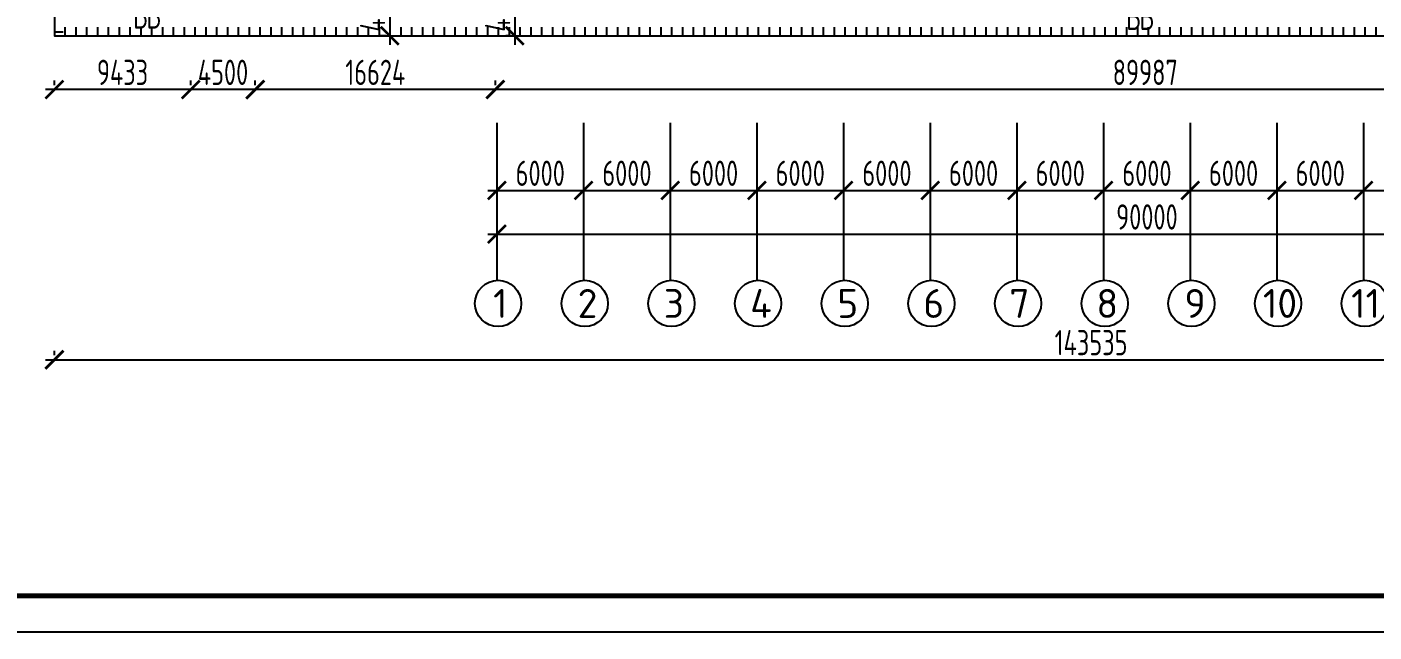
# Paper-space layout 'СГП' of a CAD drawing. Header units: millimetres. Extents: x 1 to 2190, y 0 to 1001.
# Drawn here: x 230.6 to 417.1, y 0.1 to 83.9 of the extents above; entities that cross this region are included whole.
import ezdxf

# ---------------------------------------------------------------- set-up
doc = ezdxf.new("R2010")
doc.units = ezdxf.units.MM
doc.header["$LTSCALE"] = 0.5
doc.layers.add('размеры', color=7, linetype='Continuous')
doc.layers.add('тонкие', color=7, linetype='Continuous')
doc.layers.add('ТОЛСТЫЕ', color=1, linetype='Continuous', lineweight=50)
doc.layers.add('ТОНКИЕе', color=7, linetype='Continuous', lineweight=25)
doc.styles.add('Наклонный', font='isocpeur.ttf', dxfattribs={"width": 0.7, "height": 3.5})
doc.styles.add('Наклонный 5', font='isocpeur.ttf', dxfattribs={"height": 7})
doc.dimstyles.new('СТРОИТЕЛЬНЫЙ', dxfattribs={"dimtxt": 3.5, "dimasz": 2.5, "dimexe": 1.25, "dimexo": 0.625, "dimtad": 1, "dimdec": 0, "dimlfac": 500, "dimdsep": 46, "dimtxsty": 'Наклонный', "dimblk1": 'ARCHTICK', "dimblk2": 'ARCHTICK', "dimsah": 1, "dimcen": 0, "dimdle": 1.25, "dimadec": 0, "dimazin": 0, "dimtfac": 0.75, "dimtdec": 0, "dimtmove": 0, "dimatfit": 3, "dimldrblk": 'ARCHTICK', "dimfxl": 1, "dimtolj": 1, "dimtzin": 0, "dimarcsym": 0})

# ---------------------------------------------------------------- blocks, each defined once
blk = doc.blocks.new('_ArchTick')
at = {"color": 0, "linetype": 'ByBlock', "const_width": 0.15}
blk.add_lwpolyline([(-0.5, -0.5), (0.5, 0.5)], dxfattribs=at)
blk = doc.blocks.new('*D865')
at = {"layer": 'Defpoints', "color": 0, "transparency": 16777216}
for p in [(295.48, 75.2), (295.48, 75.2), (475.46, 75.2)]:
    blk.add_point(p, dxfattribs=at)
at = {"layer": 'размеры', "color": 0, "lineweight": -2, "transparency": 16777216}
for p, q in [((476.71, 75.2), (294.23, 75.2)), ((295.48, 75.83), (295.48, 76.45)), ((475.46, 75.83), (475.46, 76.45))]:
    blk.add_line(p, q, dxfattribs=at)
at = {"layer": 'размеры', "color": 0, "lineweight": -2, "transparency": 16777216, "xscale": 2.5, "yscale": 2.5, "zscale": 2.5, "rotation": 180}
blk.add_blockref('_ArchTick', (295.48, 75.2), dxfattribs=at)
at = {"layer": 'размеры', "color": 0, "lineweight": -2, "transparency": 16777216, "xscale": 2.5, "yscale": 2.5, "zscale": 2.5}
blk.add_blockref('_ArchTick', (475.46, 75.2), dxfattribs=at)
at = {"layer": 'размеры', "color": 0, "transparency": 16777216, "insert": (385.47, 77.58), "char_height": 3.5, "attachment_point": 5, "style": 'Наклонный'}
blk.add_mtext('\\A1;89987', dxfattribs=at)
blk = doc.blocks.new('*D866')
at = {"layer": 'Defpoints', "color": 0, "transparency": 16777216}
for p in [(262.23, 75.2), (262.23, 75.2), (295.48, 75.2)]:
    blk.add_point(p, dxfattribs=at)
at = {"layer": 'размеры', "color": 0, "lineweight": -2, "transparency": 16777216}
for p, q in [((296.73, 75.2), (260.98, 75.2)), ((262.23, 75.83), (262.23, 76.45)), ((295.48, 75.83), (295.48, 76.45))]:
    blk.add_line(p, q, dxfattribs=at)
at = {"layer": 'размеры', "color": 0, "lineweight": -2, "transparency": 16777216, "xscale": 2.5, "yscale": 2.5, "zscale": 2.5, "rotation": 180}
blk.add_blockref('_ArchTick', (262.23, 75.2), dxfattribs=at)
at = {"layer": 'размеры', "color": 0, "lineweight": -2, "transparency": 16777216, "xscale": 2.5, "yscale": 2.5, "zscale": 2.5}
blk.add_blockref('_ArchTick', (295.48, 75.2), dxfattribs=at)
at = {"layer": 'размеры', "color": 0, "transparency": 16777216, "insert": (278.86, 77.58), "char_height": 3.5, "attachment_point": 5, "style": 'Наклонный'}
blk.add_mtext('\\A1;16624', dxfattribs=at)
blk = doc.blocks.new('*D867')
at = {"layer": 'Defpoints', "color": 0, "transparency": 16777216}
for p in [(253.3, 75.2), (253.3, 75.2), (262.23, 75.2)]:
    blk.add_point(p, dxfattribs=at)
at = {"layer": 'размеры', "color": 0, "lineweight": -2, "transparency": 16777216}
for p, q in [((263.48, 75.2), (252.05, 75.2)), ((253.3, 75.83), (253.3, 76.45)), ((262.23, 75.83), (262.23, 76.45))]:
    blk.add_line(p, q, dxfattribs=at)
at = {"layer": 'размеры', "color": 0, "lineweight": -2, "transparency": 16777216, "xscale": 2.5, "yscale": 2.5, "zscale": 2.5, "rotation": 180}
blk.add_blockref('_ArchTick', (253.3, 75.2), dxfattribs=at)
at = {"layer": 'размеры', "color": 0, "lineweight": -2, "transparency": 16777216, "xscale": 2.5, "yscale": 2.5, "zscale": 2.5}
blk.add_blockref('_ArchTick', (262.23, 75.2), dxfattribs=at)
at = {"layer": 'размеры', "color": 0, "transparency": 16777216, "insert": (257.77, 77.58), "char_height": 3.5, "attachment_point": 5, "style": 'Наклонный'}
blk.add_mtext('\\A1;4500', dxfattribs=at)
blk = doc.blocks.new('*D868')
at = {"layer": 'Defpoints', "color": 0, "transparency": 16777216}
for p in [(234.43, 75.2), (234.43, 75.2), (253.3, 75.2)]:
    blk.add_point(p, dxfattribs=at)
at = {"layer": 'размеры', "color": 0, "lineweight": -2, "transparency": 16777216}
for p, q in [((254.55, 75.2), (233.18, 75.2)), ((234.43, 75.83), (234.43, 76.45)), ((253.3, 75.83), (253.3, 76.45))]:
    blk.add_line(p, q, dxfattribs=at)
at = {"layer": 'размеры', "color": 0, "lineweight": -2, "transparency": 16777216, "xscale": 2.5, "yscale": 2.5, "zscale": 2.5, "rotation": 180}
blk.add_blockref('_ArchTick', (234.43, 75.2), dxfattribs=at)
at = {"layer": 'размеры', "color": 0, "lineweight": -2, "transparency": 16777216, "xscale": 2.5, "yscale": 2.5, "zscale": 2.5}
blk.add_blockref('_ArchTick', (253.3, 75.2), dxfattribs=at)
at = {"layer": 'размеры', "color": 0, "transparency": 16777216, "insert": (243.86, 77.58), "char_height": 3.5, "attachment_point": 5, "style": 'Наклонный'}
blk.add_mtext('\\A1;9433', dxfattribs=at)
blk = doc.blocks.new('*D869')
at = {"layer": 'Defpoints', "color": 0, "transparency": 16777216}
for p in [(234.43, 37.78), (521.5, 37.78), (521.5, 37.78)]:
    blk.add_point(p, dxfattribs=at)
at = {"layer": 'размеры', "color": 0, "lineweight": -2, "transparency": 16777216}
for p, q in [((233.18, 37.78), (522.75, 37.78)), ((234.43, 38.41), (234.43, 39.03)), ((521.5, 38.41), (521.5, 39.03))]:
    blk.add_line(p, q, dxfattribs=at)
at = {"layer": 'размеры', "color": 0, "lineweight": -2, "transparency": 16777216, "xscale": 2.5, "yscale": 2.5, "zscale": 2.5, "rotation": 180}
blk.add_blockref('_ArchTick', (234.43, 37.78), dxfattribs=at)
at = {"layer": 'размеры', "color": 0, "lineweight": -2, "transparency": 16777216, "xscale": 2.5, "yscale": 2.5, "zscale": 2.5}
blk.add_blockref('_ArchTick', (521.5, 37.78), dxfattribs=at)
at = {"layer": 'размеры', "color": 0, "transparency": 16777216, "insert": (377.97, 40.16), "char_height": 3.5, "attachment_point": 5, "style": 'Наклонный'}
blk.add_mtext('\\A1;143535', dxfattribs=at)
blk = doc.blocks.new('*D929')
at = {"layer": 'Defpoints', "color": 0, "transparency": 16777216}
for p in [(298.17, 90.65), (298.17, 82.65), (298.18, 82.65)]:
    blk.add_point(p, dxfattribs=at)
at = {"layer": 'размеры', "color": 0, "lineweight": -2, "transparency": 16777216}
for p, q in [((298.17, 91.9), (298.17, 81.4)), ((297.54, 90.65), (296.92, 90.65)), ((297.56, 82.65), (296.92, 82.65))]:
    blk.add_line(p, q, dxfattribs=at)
at = {"layer": 'размеры', "color": 0, "lineweight": -2, "transparency": 16777216, "xscale": 2.5, "yscale": 2.5, "zscale": 2.5}
for p, rotation in [((298.17, 90.65), 90), ((298.17, 82.65), 270)]:
    blk.add_blockref('_ArchTick', p, dxfattribs=dict(at, rotation=rotation))
at = {"layer": 'размеры', "color": 0, "transparency": 16777216, "insert": (295.79, 86.65), "char_height": 3.5, "attachment_point": 5, "rotation": 90, "style": 'Наклонный'}
blk.add_mtext('\\A1;4000', dxfattribs=at)
blk = doc.blocks.new('*D935')
at = {"layer": 'Defpoints', "color": 0, "transparency": 16777216}
for p in [(264.43, 90.65), (280.85, 82.65), (280.93, 82.65)]:
    blk.add_point(p, dxfattribs=at)
at = {"layer": 'размеры', "color": 0, "lineweight": -2, "transparency": 16777216}
for p, q in [((280.85, 91.9), (280.85, 81.4)), ((265.06, 90.65), (282.1, 90.65)), ((280.31, 82.65), (279.6, 82.65))]:
    blk.add_line(p, q, dxfattribs=at)
at = {"layer": 'размеры', "color": 0, "lineweight": -2, "transparency": 16777216, "xscale": 2.5, "yscale": 2.5, "zscale": 2.5}
for p, rotation in [((280.85, 90.65), 90), ((280.85, 82.65), 270)]:
    blk.add_blockref('_ArchTick', p, dxfattribs=dict(at, rotation=rotation))
at = {"layer": 'размеры', "color": 0, "transparency": 16777216, "insert": (278.48, 86.65), "char_height": 3.5, "attachment_point": 5, "rotation": 90, "style": 'Наклонный'}
blk.add_mtext('\\A1;4000', dxfattribs=at)
blk = doc.blocks.new('*D960')
at = {"layer": 'Defpoints', "color": 0, "transparency": 16777216}
for p in [(295.7, 70.59), (307.7, 70.59), (307.7, 61.24)]:
    blk.add_point(p, dxfattribs=at)
at = {"layer": 'ТОНКИЕе', "color": 0, "lineweight": -2, "transparency": 16777216}
for p, q in [((295.7, 69.96), (295.7, 59.99)), ((307.7, 69.96), (307.7, 59.99)), ((294.45, 61.24), (308.95, 61.24))]:
    blk.add_line(p, q, dxfattribs=at)
at = {"layer": 'ТОНКИЕе', "color": 0, "lineweight": -2, "transparency": 16777216, "xscale": 2.5, "yscale": 2.5, "zscale": 2.5, "rotation": 180}
blk.add_blockref('_ArchTick', (295.7, 61.24), dxfattribs=at)
at = {"layer": 'ТОНКИЕе', "color": 0, "lineweight": -2, "transparency": 16777216, "xscale": 2.5, "yscale": 2.5, "zscale": 2.5}
blk.add_blockref('_ArchTick', (307.7, 61.24), dxfattribs=at)
at = {"layer": 'ТОНКИЕе', "color": 0, "transparency": 16777216, "insert": (301.7, 63.61), "char_height": 3.5, "attachment_point": 5, "style": 'Наклонный'}
blk.add_mtext('\\A1;6000', dxfattribs=at)
blk = doc.blocks.new('*D961')
at = {"layer": 'Defpoints', "color": 0, "transparency": 16777216}
for p in [(307.7, 70.59), (319.7, 70.59), (319.7, 61.24)]:
    blk.add_point(p, dxfattribs=at)
at = {"layer": 'ТОНКИЕе', "color": 0, "lineweight": -2, "transparency": 16777216}
for p, q in [((307.7, 69.96), (307.7, 59.99)), ((319.7, 69.96), (319.7, 59.99)), ((306.45, 61.24), (320.95, 61.24))]:
    blk.add_line(p, q, dxfattribs=at)
at = {"layer": 'ТОНКИЕе', "color": 0, "lineweight": -2, "transparency": 16777216, "xscale": 2.5, "yscale": 2.5, "zscale": 2.5, "rotation": 180}
blk.add_blockref('_ArchTick', (307.7, 61.24), dxfattribs=at)
at = {"layer": 'ТОНКИЕе', "color": 0, "lineweight": -2, "transparency": 16777216, "xscale": 2.5, "yscale": 2.5, "zscale": 2.5}
blk.add_blockref('_ArchTick', (319.7, 61.24), dxfattribs=at)
at = {"layer": 'ТОНКИЕе', "color": 0, "transparency": 16777216, "insert": (313.7, 63.61), "char_height": 3.5, "attachment_point": 5, "style": 'Наклонный'}
blk.add_mtext('\\A1;6000', dxfattribs=at)
blk = doc.blocks.new('*D962')
at = {"layer": 'Defpoints', "color": 0, "transparency": 16777216}
for p in [(319.7, 70.59), (331.7, 70.59), (331.7, 61.24)]:
    blk.add_point(p, dxfattribs=at)
at = {"layer": 'ТОНКИЕе', "color": 0, "lineweight": -2, "transparency": 16777216}
for p, q in [((319.7, 69.96), (319.7, 59.99)), ((331.7, 69.96), (331.7, 59.99)), ((318.45, 61.24), (332.95, 61.24))]:
    blk.add_line(p, q, dxfattribs=at)
at = {"layer": 'ТОНКИЕе', "color": 0, "lineweight": -2, "transparency": 16777216, "xscale": 2.5, "yscale": 2.5, "zscale": 2.5, "rotation": 180}
blk.add_blockref('_ArchTick', (319.7, 61.24), dxfattribs=at)
at = {"layer": 'ТОНКИЕе', "color": 0, "lineweight": -2, "transparency": 16777216, "xscale": 2.5, "yscale": 2.5, "zscale": 2.5}
blk.add_blockref('_ArchTick', (331.7, 61.24), dxfattribs=at)
at = {"layer": 'ТОНКИЕе', "color": 0, "transparency": 16777216, "insert": (325.7, 63.61), "char_height": 3.5, "attachment_point": 5, "style": 'Наклонный'}
blk.add_mtext('\\A1;6000', dxfattribs=at)
blk = doc.blocks.new('*D963')
at = {"layer": 'Defpoints', "color": 0, "transparency": 16777216}
for p in [(331.7, 70.59), (343.7, 70.59), (343.7, 61.24)]:
    blk.add_point(p, dxfattribs=at)
at = {"layer": 'ТОНКИЕе', "color": 0, "lineweight": -2, "transparency": 16777216}
for p, q in [((331.7, 69.96), (331.7, 59.99)), ((343.7, 69.96), (343.7, 59.99)), ((330.45, 61.24), (344.95, 61.24))]:
    blk.add_line(p, q, dxfattribs=at)
at = {"layer": 'ТОНКИЕе', "color": 0, "lineweight": -2, "transparency": 16777216, "xscale": 2.5, "yscale": 2.5, "zscale": 2.5, "rotation": 180}
blk.add_blockref('_ArchTick', (331.7, 61.24), dxfattribs=at)
at = {"layer": 'ТОНКИЕе', "color": 0, "lineweight": -2, "transparency": 16777216, "xscale": 2.5, "yscale": 2.5, "zscale": 2.5}
blk.add_blockref('_ArchTick', (343.7, 61.24), dxfattribs=at)
at = {"layer": 'ТОНКИЕе', "color": 0, "transparency": 16777216, "insert": (337.7, 63.61), "char_height": 3.5, "attachment_point": 5, "style": 'Наклонный'}
blk.add_mtext('\\A1;6000', dxfattribs=at)
blk = doc.blocks.new('*D964')
at = {"layer": 'Defpoints', "color": 0, "transparency": 16777216}
for p in [(343.7, 70.59), (355.7, 70.59), (355.7, 61.24)]:
    blk.add_point(p, dxfattribs=at)
at = {"layer": 'ТОНКИЕе', "color": 0, "lineweight": -2, "transparency": 16777216}
for p, q in [((343.7, 69.96), (343.7, 59.99)), ((355.7, 69.96), (355.7, 59.99)), ((342.45, 61.24), (356.95, 61.24))]:
    blk.add_line(p, q, dxfattribs=at)
at = {"layer": 'ТОНКИЕе', "color": 0, "lineweight": -2, "transparency": 16777216, "xscale": 2.5, "yscale": 2.5, "zscale": 2.5, "rotation": 180}
blk.add_blockref('_ArchTick', (343.7, 61.24), dxfattribs=at)
at = {"layer": 'ТОНКИЕе', "color": 0, "lineweight": -2, "transparency": 16777216, "xscale": 2.5, "yscale": 2.5, "zscale": 2.5}
blk.add_blockref('_ArchTick', (355.7, 61.24), dxfattribs=at)
at = {"layer": 'ТОНКИЕе', "color": 0, "transparency": 16777216, "insert": (349.7, 63.61), "char_height": 3.5, "attachment_point": 5, "style": 'Наклонный'}
blk.add_mtext('\\A1;6000', dxfattribs=at)
blk = doc.blocks.new('*D965')
at = {"layer": 'Defpoints', "color": 0, "transparency": 16777216}
for p in [(355.7, 70.59), (367.7, 70.59), (367.7, 61.24)]:
    blk.add_point(p, dxfattribs=at)
at = {"layer": 'ТОНКИЕе', "color": 0, "lineweight": -2, "transparency": 16777216}
for p, q in [((355.7, 69.96), (355.7, 59.99)), ((367.7, 69.96), (367.7, 59.99)), ((354.45, 61.24), (368.95, 61.24))]:
    blk.add_line(p, q, dxfattribs=at)
at = {"layer": 'ТОНКИЕе', "color": 0, "lineweight": -2, "transparency": 16777216, "xscale": 2.5, "yscale": 2.5, "zscale": 2.5, "rotation": 180}
blk.add_blockref('_ArchTick', (355.7, 61.24), dxfattribs=at)
at = {"layer": 'ТОНКИЕе', "color": 0, "lineweight": -2, "transparency": 16777216, "xscale": 2.5, "yscale": 2.5, "zscale": 2.5}
blk.add_blockref('_ArchTick', (367.7, 61.24), dxfattribs=at)
at = {"layer": 'ТОНКИЕе', "color": 0, "transparency": 16777216, "insert": (361.7, 63.61), "char_height": 3.5, "attachment_point": 5, "style": 'Наклонный'}
blk.add_mtext('\\A1;6000', dxfattribs=at)
blk = doc.blocks.new('*D966')
at = {"layer": 'Defpoints', "color": 0, "transparency": 16777216}
for p in [(367.7, 70.59), (379.7, 70.59), (379.7, 61.24)]:
    blk.add_point(p, dxfattribs=at)
at = {"layer": 'ТОНКИЕе', "color": 0, "lineweight": -2, "transparency": 16777216}
for p, q in [((367.7, 69.96), (367.7, 59.99)), ((379.7, 69.96), (379.7, 59.99)), ((366.45, 61.24), (380.95, 61.24))]:
    blk.add_line(p, q, dxfattribs=at)
at = {"layer": 'ТОНКИЕе', "color": 0, "lineweight": -2, "transparency": 16777216, "xscale": 2.5, "yscale": 2.5, "zscale": 2.5, "rotation": 180}
blk.add_blockref('_ArchTick', (367.7, 61.24), dxfattribs=at)
at = {"layer": 'ТОНКИЕе', "color": 0, "lineweight": -2, "transparency": 16777216, "xscale": 2.5, "yscale": 2.5, "zscale": 2.5}
blk.add_blockref('_ArchTick', (379.7, 61.24), dxfattribs=at)
at = {"layer": 'ТОНКИЕе', "color": 0, "transparency": 16777216, "insert": (373.7, 63.61), "char_height": 3.5, "attachment_point": 5, "style": 'Наклонный'}
blk.add_mtext('\\A1;6000', dxfattribs=at)
blk = doc.blocks.new('*D967')
at = {"layer": 'Defpoints', "color": 0, "transparency": 16777216}
for p in [(379.7, 70.59), (391.7, 70.59), (391.7, 61.24)]:
    blk.add_point(p, dxfattribs=at)
at = {"layer": 'ТОНКИЕе', "color": 0, "lineweight": -2, "transparency": 16777216}
for p, q in [((379.7, 69.96), (379.7, 59.99)), ((391.7, 69.96), (391.7, 59.99)), ((378.45, 61.24), (392.95, 61.24))]:
    blk.add_line(p, q, dxfattribs=at)
at = {"layer": 'ТОНКИЕе', "color": 0, "lineweight": -2, "transparency": 16777216, "xscale": 2.5, "yscale": 2.5, "zscale": 2.5, "rotation": 180}
blk.add_blockref('_ArchTick', (379.7, 61.24), dxfattribs=at)
at = {"layer": 'ТОНКИЕе', "color": 0, "lineweight": -2, "transparency": 16777216, "xscale": 2.5, "yscale": 2.5, "zscale": 2.5}
blk.add_blockref('_ArchTick', (391.7, 61.24), dxfattribs=at)
at = {"layer": 'ТОНКИЕе', "color": 0, "transparency": 16777216, "insert": (385.7, 63.61), "char_height": 3.5, "attachment_point": 5, "style": 'Наклонный'}
blk.add_mtext('\\A1;6000', dxfattribs=at)
blk = doc.blocks.new('*D968')
at = {"layer": 'Defpoints', "color": 0, "transparency": 16777216}
for p in [(391.7, 70.59), (403.7, 70.59), (403.7, 61.24)]:
    blk.add_point(p, dxfattribs=at)
at = {"layer": 'ТОНКИЕе', "color": 0, "lineweight": -2, "transparency": 16777216}
for p, q in [((391.7, 69.96), (391.7, 59.99)), ((403.7, 69.96), (403.7, 59.99)), ((390.45, 61.24), (404.95, 61.24))]:
    blk.add_line(p, q, dxfattribs=at)
at = {"layer": 'ТОНКИЕе', "color": 0, "lineweight": -2, "transparency": 16777216, "xscale": 2.5, "yscale": 2.5, "zscale": 2.5, "rotation": 180}
blk.add_blockref('_ArchTick', (391.7, 61.24), dxfattribs=at)
at = {"layer": 'ТОНКИЕе', "color": 0, "lineweight": -2, "transparency": 16777216, "xscale": 2.5, "yscale": 2.5, "zscale": 2.5}
blk.add_blockref('_ArchTick', (403.7, 61.24), dxfattribs=at)
at = {"layer": 'ТОНКИЕе', "color": 0, "transparency": 16777216, "insert": (397.7, 63.61), "char_height": 3.5, "attachment_point": 5, "style": 'Наклонный'}
blk.add_mtext('\\A1;6000', dxfattribs=at)
blk = doc.blocks.new('*D969')
at = {"layer": 'Defpoints', "color": 0, "transparency": 16777216}
for p in [(403.7, 70.59), (415.7, 70.59), (415.7, 61.24)]:
    blk.add_point(p, dxfattribs=at)
at = {"layer": 'ТОНКИЕе', "color": 0, "lineweight": -2, "transparency": 16777216}
for p, q in [((403.7, 69.96), (403.7, 59.99)), ((415.7, 69.96), (415.7, 59.99)), ((402.45, 61.24), (416.95, 61.24))]:
    blk.add_line(p, q, dxfattribs=at)
at = {"layer": 'ТОНКИЕе', "color": 0, "lineweight": -2, "transparency": 16777216, "xscale": 2.5, "yscale": 2.5, "zscale": 2.5, "rotation": 180}
blk.add_blockref('_ArchTick', (403.7, 61.24), dxfattribs=at)
at = {"layer": 'ТОНКИЕе', "color": 0, "lineweight": -2, "transparency": 16777216, "xscale": 2.5, "yscale": 2.5, "zscale": 2.5}
blk.add_blockref('_ArchTick', (415.7, 61.24), dxfattribs=at)
at = {"layer": 'ТОНКИЕе', "color": 0, "transparency": 16777216, "insert": (409.7, 63.61), "char_height": 3.5, "attachment_point": 5, "style": 'Наклонный'}
blk.add_mtext('\\A1;6000', dxfattribs=at)
blk = doc.blocks.new('*D970')
at = {"layer": 'Defpoints', "color": 0, "transparency": 16777216}
for p in [(415.7, 70.59), (427.7, 70.59), (427.7, 61.24)]:
    blk.add_point(p, dxfattribs=at)
at = {"layer": 'ТОНКИЕе', "color": 0, "lineweight": -2, "transparency": 16777216}
for p, q in [((415.7, 69.96), (415.7, 59.99)), ((427.7, 69.96), (427.7, 59.99)), ((414.45, 61.24), (428.95, 61.24))]:
    blk.add_line(p, q, dxfattribs=at)
at = {"layer": 'ТОНКИЕе', "color": 0, "lineweight": -2, "transparency": 16777216, "xscale": 2.5, "yscale": 2.5, "zscale": 2.5, "rotation": 180}
blk.add_blockref('_ArchTick', (415.7, 61.24), dxfattribs=at)
at = {"layer": 'ТОНКИЕе', "color": 0, "lineweight": -2, "transparency": 16777216, "xscale": 2.5, "yscale": 2.5, "zscale": 2.5}
blk.add_blockref('_ArchTick', (427.7, 61.24), dxfattribs=at)
at = {"layer": 'ТОНКИЕе', "color": 0, "transparency": 16777216, "insert": (421.7, 63.61), "char_height": 3.5, "attachment_point": 5, "style": 'Наклонный'}
blk.add_mtext('\\A1;6000', dxfattribs=at)
blk = doc.blocks.new('*D975')
at = {"layer": 'Defpoints', "color": 0, "transparency": 16777216}
for p in [(295.7, 61.24), (475.7, 61.24), (475.7, 55.19)]:
    blk.add_point(p, dxfattribs=at)
at = {"layer": 'ТОНКИЕе', "color": 0, "lineweight": -2, "transparency": 16777216}
for p, q in [((295.7, 60.61), (295.7, 53.94)), ((475.7, 60.61), (475.7, 53.94)), ((294.45, 55.19), (476.95, 55.19))]:
    blk.add_line(p, q, dxfattribs=at)
at = {"layer": 'ТОНКИЕе', "color": 0, "lineweight": -2, "transparency": 16777216, "xscale": 2.5, "yscale": 2.5, "zscale": 2.5, "rotation": 180}
blk.add_blockref('_ArchTick', (295.7, 55.19), dxfattribs=at)
at = {"layer": 'ТОНКИЕе', "color": 0, "lineweight": -2, "transparency": 16777216, "xscale": 2.5, "yscale": 2.5, "zscale": 2.5}
blk.add_blockref('_ArchTick', (475.7, 55.19), dxfattribs=at)
at = {"layer": 'ТОНКИЕе', "color": 0, "transparency": 16777216, "insert": (385.7, 57.56), "char_height": 3.5, "attachment_point": 5, "style": 'Наклонный'}
blk.add_mtext('\\A1;90000', dxfattribs=at)

psp = doc.layouts.new('СГП')

# ---------------------------------------------------------------- linework, layer by layer
at = {"layer": 'ТОЛСТЫЕ', "color": 0, "const_width": 0.7}
psp.add_lwpolyline([(20.9075, 5.0834), (835.9075, 5.0834), (835.9075, 589.0834), (20.9075, 589.0834)], close=True, dxfattribs=at)
at = {"layer": 'тонкие', "color": 0}
psp.add_lwpolyline([(840.9075, 0.0834), (0.9075, 0.0834), (0.9075, 594.0834), (840.9075, 594.0834)], close=True, dxfattribs=at)
at = {"layer": 'ТОНКИЕе'}
for points in [[(234.4316, 480.689), (234.4316, 480.689), (234.4316, 480.689), (234.4316, 90.6529), (234.4316, 82.6529), (521.5008, 82.6529)], [(234.4316, 84.689), (234.4316, 83.189), (235.6316, 83.189)], [(234.4316, 82.6529), (235.9316, 82.6529), (235.9316, 83.8529)], [(235.9316, 82.6529), (237.4316, 82.6529), (237.4316, 83.8529)], [(237.4316, 82.6529), (238.9316, 82.6529), (238.9316, 83.8529)], [(238.9316, 82.6529), (240.4316, 82.6529), (240.4316, 83.8529)], [(240.4316, 82.6529), (241.9316, 82.6529), (241.9316, 83.8529)], [(241.9316, 82.6529), (243.4316, 82.6529), (243.4316, 83.8529)], [(243.4316, 82.6529), (244.9316, 82.6529), (244.9316, 83.8529)], [(244.9316, 82.6529), (246.4316, 82.6529), (246.4316, 83.8529)], [(246.4316, 82.6529), (247.9316, 82.6529), (247.9316, 83.8529)], [(247.9316, 82.6529), (249.4316, 82.6529), (249.4316, 83.8529)], [(249.4316, 82.6529), (250.9316, 82.6529), (250.9316, 83.8529)], [(250.9316, 82.6529), (252.4316, 82.6529), (252.4316, 83.8529)], [(252.4316, 82.6529), (253.9316, 82.6529), (253.9316, 83.8529)], [(253.9316, 82.6529), (255.4316, 82.6529), (255.4316, 83.8529)], [(255.4316, 82.6529), (256.9316, 82.6529), (256.9316, 83.8529)], [(256.9316, 82.6529), (258.4316, 82.6529), (258.4316, 83.8529)], [(258.4316, 82.6529), (259.9316, 82.6529), (259.9316, 83.8529)], [(259.9316, 82.6529), (261.4316, 82.6529), (261.4316, 83.8529)], [(261.4316, 82.6529), (262.9316, 82.6529), (262.9316, 83.8529)], [(262.9316, 82.6529), (264.4316, 82.6529), (264.4316, 83.8529)], [(264.4316, 82.6529), (265.9316, 82.6529), (265.9316, 83.8529)], [(265.9316, 82.6529), (267.4316, 82.6529), (267.4316, 83.8529)], [(267.4316, 82.6529), (268.9316, 82.6529), (268.9316, 83.8529)], [(268.9316, 82.6529), (270.4316, 82.6529), (270.4316, 83.8529)], [(270.4316, 82.6529), (271.9316, 82.6529), (271.9316, 83.8529)], [(271.9316, 82.6529), (273.4316, 82.6529), (273.4316, 83.8529)], [(273.4316, 82.6529), (274.9316, 82.6529), (274.9316, 83.8529)], [(274.9316, 82.6529), (276.4316, 82.6529), (276.4316, 83.8529)], [(276.4316, 82.6529), (277.9316, 82.6529), (277.9316, 83.8529)], [(277.9316, 82.6529), (279.4316, 82.6529), (279.4316, 83.8529)], [(279.4316, 82.6529), (280.9316, 82.6529), (280.9316, 83.8529)], [(280.9316, 82.6529), (282.4316, 82.6529), (282.4316, 83.8529)], [(282.4316, 82.6529), (283.9316, 82.6529), (283.9316, 83.8529)], [(283.9316, 82.6529), (285.4316, 82.6529), (285.4316, 83.8529)], [(285.4316, 82.6529), (286.9316, 82.6529), (286.9316, 83.8529)], [(286.9316, 82.6529), (288.4316, 82.6529), (288.4316, 83.8529)], [(288.4316, 82.6529), (289.9316, 82.6529), (289.9316, 83.8529)], [(289.9316, 82.6529), (291.4316, 82.6529), (291.4316, 83.8529)], [(291.4316, 82.6529), (292.9316, 82.6529), (292.9316, 83.8529)], [(292.9316, 82.6529), (294.4316, 82.6529), (294.4316, 83.8529)], [(294.4316, 82.6529), (295.9316, 82.6529), (295.9316, 83.8529)], [(295.9316, 82.6529), (297.4316, 82.6529), (297.4316, 83.8529)], [(297.4316, 82.6529), (298.9316, 82.6529), (298.9316, 83.8529)], [(298.9316, 82.6529), (300.4316, 82.6529), (300.4316, 83.8529)], [(300.4316, 82.6529), (301.9316, 82.6529), (301.9316, 83.8529)], [(301.9316, 82.6529), (303.4316, 82.6529), (303.4316, 83.8529)], [(303.4316, 82.6529), (304.9316, 82.6529), (304.9316, 83.8529)], [(304.9316, 82.6529), (306.4316, 82.6529), (306.4316, 83.8529)], [(306.4316, 82.6529), (307.9316, 82.6529), (307.9316, 83.8529)], [(307.9316, 82.6529), (309.4316, 82.6529), (309.4316, 83.8529)], [(309.4316, 82.6529), (310.9316, 82.6529), (310.9316, 83.8529)], [(310.9316, 82.6529), (312.4316, 82.6529), (312.4316, 83.8529)], [(312.4316, 82.6529), (313.9316, 82.6529), (313.9316, 83.8529)], [(313.9316, 82.6529), (315.4316, 82.6529), (315.4316, 83.8529)], [(315.4316, 82.6529), (316.9316, 82.6529), (316.9316, 83.8529)], [(316.9316, 82.6529), (318.4316, 82.6529), (318.4316, 83.8529)], [(318.4316, 82.6529), (319.9316, 82.6529), (319.9316, 83.8529)], [(319.9316, 82.6529), (321.4316, 82.6529), (321.4316, 83.8529)], [(321.4316, 82.6529), (322.9316, 82.6529), (322.9316, 83.8529)], [(322.9316, 82.6529), (324.4316, 82.6529), (324.4316, 83.8529)], [(324.4316, 82.6529), (325.9316, 82.6529), (325.9316, 83.8529)], [(325.9316, 82.6529), (327.4316, 82.6529), (327.4316, 83.8529)], [(327.4316, 82.6529), (328.9316, 82.6529), (328.9316, 83.8529)], [(328.9316, 82.6529), (330.4316, 82.6529), (330.4316, 83.8529)], [(330.4316, 82.6529), (331.9316, 82.6529), (331.9316, 83.8529)], [(331.9316, 82.6529), (333.4316, 82.6529), (333.4316, 83.8529)], [(333.4316, 82.6529), (334.9316, 82.6529), (334.9316, 83.8529)], [(334.9316, 82.6529), (336.4316, 82.6529), (336.4316, 83.8529)], [(336.4316, 82.6529), (337.9316, 82.6529), (337.9316, 83.8529)], [(337.9316, 82.6529), (339.4316, 82.6529), (339.4316, 83.8529)], [(339.4316, 82.6529), (340.9316, 82.6529), (340.9316, 83.8529)], [(340.9316, 82.6529), (342.4316, 82.6529), (342.4316, 83.8529)], [(342.4316, 82.6529), (343.9316, 82.6529), (343.9316, 83.8529)], [(343.9316, 82.6529), (345.4316, 82.6529), (345.4316, 83.8529)], [(345.4316, 82.6529), (346.9316, 82.6529), (346.9316, 83.8529)], [(346.9316, 82.6529), (348.4316, 82.6529), (348.4316, 83.8529)], [(348.4316, 82.6529), (349.9316, 82.6529), (349.9316, 83.8529)], [(349.9316, 82.6529), (351.4316, 82.6529), (351.4316, 83.8529)], [(351.4316, 82.6529), (352.9316, 82.6529), (352.9316, 83.8529)], [(352.9316, 82.6529), (354.4316, 82.6529), (354.4316, 83.8529)], [(354.4316, 82.6529), (355.9316, 82.6529), (355.9316, 83.8529)], [(355.9316, 82.6529), (357.4316, 82.6529), (357.4316, 83.8529)], [(357.4316, 82.6529), (358.9316, 82.6529), (358.9316, 83.8529)], [(358.9316, 82.6529), (360.4316, 82.6529), (360.4316, 83.8529)], [(360.4316, 82.6529), (361.9316, 82.6529), (361.9316, 83.8529)], [(361.9316, 82.6529), (363.4316, 82.6529), (363.4316, 83.8529)], [(363.4316, 82.6529), (364.9316, 82.6529), (364.9316, 83.8529)], [(364.9316, 82.6529), (366.4316, 82.6529), (366.4316, 83.8529)], [(366.4316, 82.6529), (367.9316, 82.6529), (367.9316, 83.8529)], [(367.9316, 82.6529), (369.4316, 82.6529), (369.4316, 83.8529)], [(369.4316, 82.6529), (370.9316, 82.6529), (370.9316, 83.8529)], [(370.9316, 82.6529), (372.4316, 82.6529), (372.4316, 83.8529)], [(372.4316, 82.6529), (373.9316, 82.6529), (373.9316, 83.8529)], [(373.9316, 82.6529), (375.4316, 82.6529), (375.4316, 83.8529)], [(375.4316, 82.6529), (376.9316, 82.6529), (376.9316, 83.8529)], [(376.9316, 82.6529), (378.4316, 82.6529), (378.4316, 83.8529)], [(378.4316, 82.6529), (379.9316, 82.6529), (379.9316, 83.8529)], [(379.9316, 82.6529), (381.4316, 82.6529), (381.4316, 83.8529)], [(381.4316, 82.6529), (382.9316, 82.6529), (382.9316, 83.8529)], [(382.9316, 82.6529), (384.4316, 82.6529), (384.4316, 83.8529)], [(384.4316, 82.6529), (385.9316, 82.6529), (385.9316, 83.8529)], [(385.9316, 82.6529), (387.4316, 82.6529), (387.4316, 83.8529)], [(387.4316, 82.6529), (388.9316, 82.6529), (388.9316, 83.8529)], [(388.9316, 82.6529), (390.4316, 82.6529), (390.4316, 83.8529)], [(390.4316, 82.6529), (391.9316, 82.6529), (391.9316, 83.8529)], [(391.9316, 82.6529), (393.4316, 82.6529), (393.4316, 83.8529)], [(393.4316, 82.6529), (394.9316, 82.6529), (394.9316, 83.8529)], [(394.9316, 82.6529), (396.4316, 82.6529), (396.4316, 83.8529)], [(396.4316, 82.6529), (397.9316, 82.6529), (397.9316, 83.8529)], [(397.9316, 82.6529), (399.4316, 82.6529), (399.4316, 83.8529)], [(399.4316, 82.6529), (400.9316, 82.6529), (400.9316, 83.8529)], [(400.9316, 82.6529), (402.4316, 82.6529), (402.4316, 83.8529)], [(402.4316, 82.6529), (403.9316, 82.6529), (403.9316, 83.8529)], [(403.9316, 82.6529), (405.4316, 82.6529), (405.4316, 83.8529)], [(405.4316, 82.6529), (406.9316, 82.6529), (406.9316, 83.8529)], [(406.9316, 82.6529), (408.4316, 82.6529), (408.4316, 83.8529)], [(408.4316, 82.6529), (409.9316, 82.6529), (409.9316, 83.8529)], [(409.9316, 82.6529), (411.4316, 82.6529), (411.4316, 83.8529)], [(411.4316, 82.6529), (412.9316, 82.6529), (412.9316, 83.8529)], [(412.9316, 82.6529), (414.4316, 82.6529), (414.4316, 83.8529)], [(414.4316, 82.6529), (415.9316, 82.6529), (415.9316, 83.8529)], [(415.9316, 82.6529), (417.4316, 82.6529), (417.4316, 83.8529)]]:
    psp.add_lwpolyline(points, dxfattribs=at)
at = {"layer": 'ТОНКИЕе', "color": 0}
for points in [[(295.6973, 70.5961), (295.6973, 48.7857)], [(307.6973, 70.5961), (307.6973, 48.7857)], [(319.6973, 70.5961), (319.6973, 48.7857)], [(331.6973, 70.5961), (331.6973, 48.7857)], [(343.6973, 70.5961), (343.6973, 48.7857)], [(355.6973, 70.5961), (355.6973, 48.7857)], [(367.6973, 70.5961), (367.6973, 48.7857)], [(379.6973, 70.5961), (379.6973, 48.7857)], [(391.6973, 70.5961), (391.6973, 48.7857)], [(403.6973, 70.5961), (403.6973, 48.7857)], [(415.6973, 70.5961), (415.6973, 48.7857)], [(307.6973, 61.2352), (307.6973, 48.7857)], [(319.6973, 61.2352), (319.6973, 48.7857)], [(331.6973, 61.2352), (331.6973, 48.7857)], [(343.6973, 61.2352), (343.6973, 48.7857)], [(355.6973, 61.2352), (355.6973, 48.7857)], [(367.6973, 61.2352), (367.6973, 48.7857)], [(379.6973, 61.2352), (379.6973, 48.7857)], [(391.6973, 61.2352), (391.6973, 48.7857)], [(403.6973, 61.2352), (403.6973, 48.7857)], [(415.6973, 61.2352), (415.6973, 48.7857)]]:
    psp.add_lwpolyline(points, dxfattribs=at)
for centre in [(295.8531, 45.5895), (307.8531, 45.5895), (319.8531, 45.5895), (331.8531, 45.5895), (343.8531, 45.5895), (355.8531, 45.5895), (367.8531, 45.5895), (379.8531, 45.5895), (391.8531, 45.5895), (403.8531, 45.5895), (415.8531, 45.5895)]:
    psp.add_circle(centre, 3.2, dxfattribs=at)

# ---------------------------------------------------------------- texts
at = {"layer": 'ТОНКИЕе', "color": 4, "char_height": 3.5, "attachment_point": 1, "style": 'Наклонный'}
for insert in [(245.3236, 87.1416), (382.8302, 86.9526)]:
    psp.add_mtext_dynamic_manual_height_columns('\\A1;{\\T0.9;ВВ}', width=21.521296, gutter_width=35, heights=[0], dxfattribs=dict(at, insert=insert))
at = {"layer": 'ТОНКИЕе', "color": 0, "char_height": 4, "attachment_point": 1, "style": 'Наклонный 5'}
for s, width, insert in [('{\\Q0;1}', 1.852732, (295.1678, 47.5848)), ('{\\Q0;2}', 1.852732, (306.8733, 47.5848)), ('{\\Q0;3}', 5, (318.7902, 47.5848)), ('{\\Q0;4}', 1.852732, (330.76, 47.5848)), ('{\\Q0;5}', 5, (342.8134, 47.5848)), ('{\\Q0;6}', 5, (354.7296, 47.5848)), ('{\\Q0;7}', 1.852732, (366.6467, 47.5848)), ('{\\Q0;8}', 1.852732, (378.6979, 47.5848)), ('{\\Q0;9}', 1.852732, (390.8909, 47.5848)), ('{\\Q0;10}', 1.852732, (401.7572, 47.5848)), ('{\\Q0;11}', 1.852732, (413.9764, 47.5848))]:
    psp.add_mtext_dynamic_manual_height_columns(s, width=width, gutter_width=35, heights=[0], dxfattribs=dict(at, insert=insert))

# ---------------------------------------------------------------- dimensions: what is measured, and where the dimension line sits
at = {"layer": 'размеры'}
for base, p1, p2, picture, middle in [((280.8542, 82.6529), (264.4316, 90.6529), (280.9316, 82.6529), '*D935', (278.4792, 86.6529)), ((298.1694, 82.6529), (298.1694, 90.6529), (298.1816, 82.6529), '*D929', (295.7944, 86.6529))]:
    dim = psp.add_linear_dim(base=base, p1=p1, p2=p2, angle=90, dimstyle='СТРОИТЕЛЬНЫЙ', override={"dimtmove": 1}, dxfattribs=at)
    dim.commit()
    dim.dimension.update_dxf_attribs({"geometry": picture, "text_midpoint": middle})
for base, p1, p2, picture, middle in [((234.4316, 75.204), (253.2969, 75.204), (234.4316, 75.204), '*D868', (243.8643, 77.579)), ((262.2335, 75.204), (295.4821, 75.204), (262.2335, 75.204), '*D866', (278.8578, 77.579)), ((295.4821, 75.204), (475.4557, 75.204), (295.4821, 75.204), '*D865', (385.4689, 77.579))]:
    dim = psp.add_linear_dim(base=base, p1=p1, p2=p2, dimstyle='СТРОИТЕЛЬНЫЙ', override={"dimtmove": 1}, dxfattribs=at)
    dim.commit()
    dim.dimension.update_dxf_attribs({"geometry": picture, "text_midpoint": middle})
dim = psp.add_linear_dim(base=(253.2969, 75.204), p1=(262.2335, 75.204), p2=(253.2969, 75.204), text='4500', dimstyle='СТРОИТЕЛЬНЫЙ', override={"dimtmove": 1}, dxfattribs=at)
dim.commit()
dim.dimension.update_dxf_attribs({"geometry": '*D867', "text_midpoint": (257.7652, 77.579)})
dim = psp.add_linear_dim(base=(521.5008, 37.7828), p1=(234.4316, 37.7828), p2=(521.5008, 37.7828), dimstyle='СТРОИТЕЛЬНЫЙ', dxfattribs=at)
dim.commit()
dim.dimension.update_dxf_attribs({"geometry": '*D869', "text_midpoint": (377.9662, 37.7828), "dimtype": 160})
at = {"layer": 'ТОНКИЕе', "color": 0}
for base, p1, p2, text, picture, middle in [((307.6973, 61.2352), (295.6973, 70.5891), (307.6973, 70.5891), '6000', '*D960', (301.6973, 63.6102)), ((319.6973, 61.2352), (307.6973, 70.5891), (319.6973, 70.5891), '6000', '*D961', (313.6973, 63.6102)), ((331.6973, 61.2352), (319.6973, 70.5891), (331.6973, 70.5891), '6000', '*D962', (325.6973, 63.6102)), ((343.6973, 61.2352), (331.6973, 70.5891), (343.6973, 70.5891), '6000', '*D963', (337.6973, 63.6102)), ((355.6973, 61.2352), (343.6973, 70.5891), (355.6973, 70.5891), '6000', '*D964', (349.6973, 63.6102)), ((367.6973, 61.2352), (355.6973, 70.5891), (367.6973, 70.5891), '6000', '*D965', (361.6973, 63.6102)), ((379.6973, 61.2352), (367.6973, 70.5891), (379.6973, 70.5891), '6000', '*D966', (373.6973, 63.6102)), ((391.6973, 61.2352), (379.6973, 70.5891), (391.6973, 70.5891), '6000', '*D967', (385.6973, 63.6102)), ((403.6973, 61.2352), (391.6973, 70.5891), (403.6973, 70.5891), '6000', '*D968', (397.6973, 63.6102)), ((415.6973, 61.2352), (403.6973, 70.5891), (415.6973, 70.5891), '6000', '*D969', (409.6973, 63.6102)), ((427.6973, 61.2352), (415.6973, 70.5891), (427.6973, 70.5891), '6000', '*D970', (421.6973, 63.6102)), ((475.6973, 55.1857), (295.6973, 61.2352), (475.6973, 61.2352), '90000', '*D975', (385.6973, 57.5607))]:
    dim = psp.add_linear_dim(base=base, p1=p1, p2=p2, text=text, dimstyle='СТРОИТЕЛЬНЫЙ', dxfattribs=at)
    dim.commit()
    dim.dimension.update_dxf_attribs({"geometry": picture, "text_midpoint": middle})

doc.saveas('drawing.dxf')
